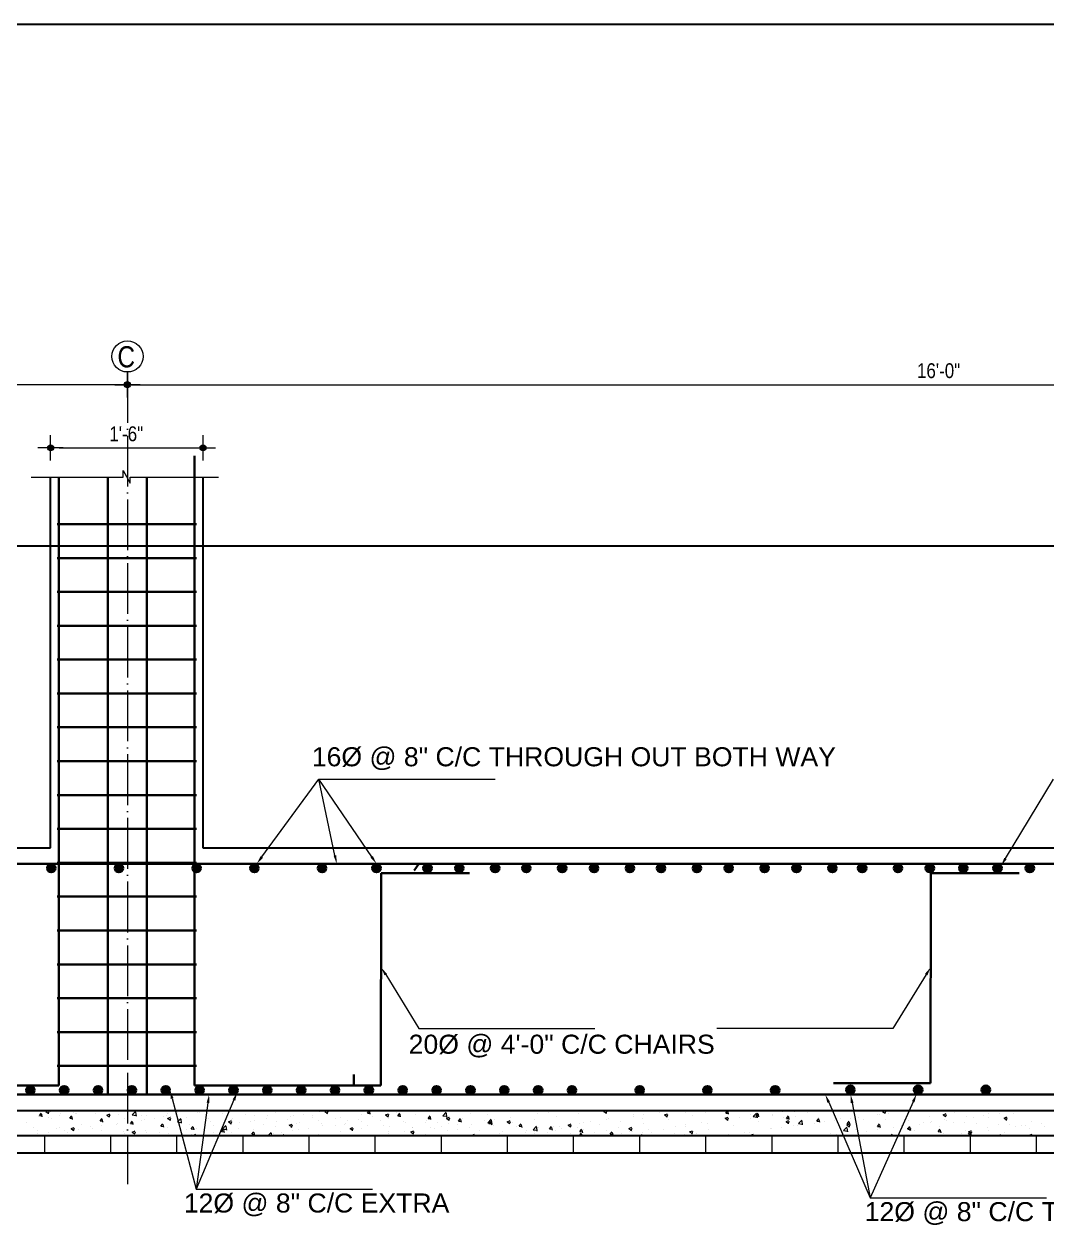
# Model space of a CAD drawing. Header units: inches. Extents: x 57837 to 133168, y 6972 to 27776.
# Drawn here: x 69526 to 70010, y 19469 to 20037 of the extents above; entities that cross this region are included whole.
import ezdxf

# ---------------------------------------------------------------- set-up
doc = ezdxf.new("R2010")
doc.units = ezdxf.units.IN
doc.header["$MEASUREMENT"] = 0
doc.linetypes.add('ACAD_ISO04W100', pattern=[30, 24, -3, 0, -3])
for name, color, linetype, lineweight in [('0.15L', 210, 'Continuous', 15), ('central line', 3, 'ACAD_ISO04W100', 5), ('DIM', 2, 'Continuous', 13), ('HACTH', 153, 'Continuous', 5), ('ROD', 1, 'Continuous', 40), ('rod position', 1, 'Continuous', 30), ('STIRRUPS', 4, 'Continuous', 30)]:
    doc.layers.add(name, color=color, linetype=linetype, lineweight=lineweight)
doc.layers.add('elevation', color=3, linetype='Continuous')
doc.layers.add('text', color=255, linetype='Continuous')
doc.styles.add('Arial', font='arial.ttf', dxfattribs={"height": 6.5})
doc.styles.get("Standard").update_dxf_attribs({"font": 'ARIALN.TTF', "height": 7})

msp = doc.modelspace()

# ---------------------------------------------------------------- hatches: boundary and pattern name
at = {"lineweight": 13}
h = msp.add_hatch(color=256, dxfattribs=at)
edge = h.paths.add_edge_path()
edge.add_arc((69575.13, 19866.35), 1.42, 0, 360)
h = msp.add_hatch(color=256, dxfattribs=at)
edge = h.paths.add_edge_path()
edge.add_arc((69575.13, 19866.35), 1.42, 0, 360)
h = msp.add_hatch(color=256, dxfattribs=at)
edge = h.paths.add_edge_path()
edge.add_arc((69538.82, 19836.54), 1.42, 0, 360)
h = msp.add_hatch(color=256, dxfattribs=at)
edge = h.paths.add_edge_path()
edge.add_arc((69610.82, 19836.54), 1.42, 0, 360)
at = {"layer": 'ROD'}
h = msp.add_hatch(color=5, dxfattribs=at)
h.set_gradient(color1=(0, 0, 255), one_color=1, tint=1, name='SPHERICAL')
h.paths.add_polyline_path([(69541.12, 19637.99, 1), (69537.12, 19637.99, 1)])
h = msp.add_hatch(color=5, dxfattribs=at)
h.set_gradient(color1=(0, 0, 255), one_color=1, tint=1, name='SPHERICAL')
h.paths.add_polyline_path([(69573.12, 19637.99, 1), (69569.12, 19637.99, 1)])
h = msp.add_hatch(color=5, dxfattribs=at)
h.set_gradient(color1=(0, 0, 255), one_color=1, tint=1, name='SPHERICAL')
h.paths.add_polyline_path([(69609.81, 19637.99, 1), (69605.81, 19637.99, 1)])
h = msp.add_hatch(color=5, dxfattribs=at)
h.set_gradient(color1=(0, 0, 255), one_color=1, tint=1, name='SPHERICAL')
h.paths.add_polyline_path([(69637.12, 19637.99, 1), (69633.12, 19637.99, 1)])
h = msp.add_hatch(color=5, dxfattribs=at)
h.set_gradient(color1=(0, 0, 255), one_color=1, tint=1, name='SPHERICAL')
h.paths.add_polyline_path([(69669.12, 19637.99, 1), (69665.12, 19637.99, 1)])
h = msp.add_hatch(color=5, dxfattribs=at)
h.set_gradient(color1=(0, 0, 255), one_color=1, tint=1, name='SPHERICAL')
h.paths.add_polyline_path([(69694.83, 19637.99, 1), (69690.83, 19637.99, 1)])
h = msp.add_hatch(color=5, dxfattribs=at)
h.set_gradient(color1=(0, 0, 255), one_color=1, tint=1, name='SPHERICAL')
h.paths.add_polyline_path([(69718.96, 19637.99, 1), (69714.96, 19637.99, 1)])
h = msp.add_hatch(color=5, dxfattribs=at)
h.set_gradient(color1=(0, 0, 255), one_color=1, tint=1, name='SPHERICAL')
h.paths.add_polyline_path([(69734, 19637.99, 1), (69730, 19637.99, 1)])
h = msp.add_hatch(color=5, dxfattribs=at)
h.set_gradient(color1=(0, 0, 255), one_color=1, tint=1, name='SPHERICAL')
h.paths.add_polyline_path([(69750.96, 19637.99, 1), (69746.96, 19637.99, 1)])
h = msp.add_hatch(color=5, dxfattribs=at)
h.set_gradient(color1=(0, 0, 255), one_color=1, tint=1, name='SPHERICAL')
h.paths.add_polyline_path([(69765.67, 19637.99, 1), (69761.67, 19637.99, 1)])
h = msp.add_hatch(color=5, dxfattribs=at)
h.set_gradient(color1=(0, 0, 255), one_color=1, tint=1, name='SPHERICAL')
h.paths.add_polyline_path([(69782.63, 19637.99, 1), (69778.63, 19637.99, 1)])
h = msp.add_hatch(color=5, dxfattribs=at)
h.set_gradient(color1=(0, 0, 255), one_color=1, tint=1, name='SPHERICAL')
h.paths.add_polyline_path([(69797.67, 19637.99, 1), (69793.67, 19637.99, 1)])
h = msp.add_hatch(color=5, dxfattribs=at)
h.set_gradient(color1=(0, 0, 255), one_color=1, tint=1, name='SPHERICAL')
h.paths.add_polyline_path([(69814.63, 19637.99, 1), (69810.63, 19637.99, 1)])
h = msp.add_hatch(color=5, dxfattribs=at)
h.set_gradient(color1=(0, 0, 255), one_color=1, tint=1, name='SPHERICAL')
h.paths.add_polyline_path([(69829.34, 19637.99, 1), (69825.34, 19637.99, 1)])
h = msp.add_hatch(color=5, dxfattribs=at)
h.set_gradient(color1=(0, 0, 255), one_color=1, tint=1, name='SPHERICAL')
h.paths.add_polyline_path([(69846.3, 19637.99, 1), (69842.3, 19637.99, 1)])
h = msp.add_hatch(color=5, dxfattribs=at)
h.set_gradient(color1=(0, 0, 255), one_color=1, tint=1, name='SPHERICAL')
h.paths.add_polyline_path([(69861.34, 19637.99, 1), (69857.34, 19637.99, 1)])
h = msp.add_hatch(color=5, dxfattribs=at)
h.set_gradient(color1=(0, 0, 255), one_color=1, tint=1, name='SPHERICAL')
h.paths.add_polyline_path([(69878.3, 19637.99, 1), (69874.3, 19637.99, 1)])
h = msp.add_hatch(color=5, dxfattribs=at)
h.set_gradient(color1=(0, 0, 255), one_color=1, tint=1, name='SPHERICAL')
h.paths.add_polyline_path([(69893.34, 19637.99, 1), (69889.34, 19637.99, 1)])
h = msp.add_hatch(color=5, dxfattribs=at)
h.set_gradient(color1=(0, 0, 255), one_color=1, tint=1, name='SPHERICAL')
h.paths.add_polyline_path([(69910.3, 19637.99, 1), (69906.3, 19637.99, 1)])
h = msp.add_hatch(color=5, dxfattribs=at)
h.set_gradient(color1=(0, 0, 255), one_color=1, tint=1, name='SPHERICAL')
h.paths.add_polyline_path([(69924.37, 19637.99, 1), (69920.37, 19637.99, 1)])
h = msp.add_hatch(color=5, dxfattribs=at)
h.set_gradient(color1=(0, 0, 255), one_color=1, tint=1, name='SPHERICAL')
h.paths.add_polyline_path([(69941.33, 19637.99, 1), (69937.33, 19637.99, 1)])
h = msp.add_hatch(color=5, dxfattribs=at)
h.set_gradient(color1=(0, 0, 255), one_color=1, tint=1, name='SPHERICAL')
h.paths.add_polyline_path([(69956.37, 19637.99, 1), (69952.37, 19637.99, 1)])
h = msp.add_hatch(color=5, dxfattribs=at)
h.set_gradient(color1=(0, 0, 255), one_color=1, tint=1, name='SPHERICAL')
h.paths.add_polyline_path([(69972.19, 19637.99, 1), (69968.19, 19637.99, 1)])
h = msp.add_hatch(color=5, dxfattribs=at)
h.set_gradient(color1=(0, 0, 255), one_color=1, tint=1, name='SPHERICAL')
h.paths.add_polyline_path([(69988.37, 19637.99, 1), (69984.37, 19637.99, 1)])
h = msp.add_hatch(color=5, dxfattribs=at)
h.set_gradient(color1=(0, 0, 255), one_color=1, tint=1, name='SPHERICAL')
h.paths.add_polyline_path([(70003.66, 19637.99, 1), (69999.66, 19637.99, 1)])
h = msp.add_hatch(color=5, dxfattribs=at)
h.set_gradient(color1=(0, 0, 255), one_color=1, tint=1, name='SPHERICAL')
h.paths.add_polyline_path([(69531.25, 19532.96, 1), (69527.25, 19532.96, 1)])
h = msp.add_hatch(color=5, dxfattribs=at)
h.set_gradient(color1=(0, 0, 255), one_color=1, tint=1, name='SPHERICAL')
h.paths.add_polyline_path([(69547.25, 19532.96, 1), (69543.25, 19532.96, 1)])
h = msp.add_hatch(color=5, dxfattribs=at)
h.set_gradient(color1=(0, 0, 255), one_color=1, tint=1, name='SPHERICAL')
h.paths.add_polyline_path([(69563.25, 19532.96, 1), (69559.25, 19532.96, 1)])
h = msp.add_hatch(color=5, dxfattribs=at)
h.set_gradient(color1=(0, 0, 255), one_color=1, tint=1, name='SPHERICAL')
h.paths.add_polyline_path([(69579.25, 19532.96, 1), (69575.25, 19532.96, 1)])
h = msp.add_hatch(color=5, dxfattribs=at)
h.set_gradient(color1=(0, 0, 255), one_color=1, tint=1, name='SPHERICAL')
h.paths.add_polyline_path([(69595.25, 19532.96, 1), (69591.25, 19532.96, 1)])
h = msp.add_hatch(color=5, dxfattribs=at)
h.set_gradient(color1=(0, 0, 255), one_color=1, tint=1, name='SPHERICAL')
h.paths.add_polyline_path([(69611.25, 19532.96, 1), (69607.25, 19532.96, 1)])
h = msp.add_hatch(color=5, dxfattribs=at)
h.set_gradient(color1=(0, 0, 255), one_color=1, tint=1, name='SPHERICAL')
h.paths.add_polyline_path([(69627.25, 19532.96, 1), (69623.25, 19532.96, 1)])
h = msp.add_hatch(color=5, dxfattribs=at)
h.set_gradient(color1=(0, 0, 255), one_color=1, tint=1, name='SPHERICAL')
h.paths.add_polyline_path([(69643.25, 19532.96, 1), (69639.25, 19532.96, 1)])
h = msp.add_hatch(color=5, dxfattribs=at)
h.set_gradient(color1=(0, 0, 255), one_color=1, tint=1, name='SPHERICAL')
h.paths.add_polyline_path([(69659.25, 19532.96, 1), (69655.25, 19532.96, 1)])
h = msp.add_hatch(color=5, dxfattribs=at)
h.set_gradient(color1=(0, 0, 255), one_color=1, tint=1, name='SPHERICAL')
h.paths.add_polyline_path([(69675.25, 19532.96, 1), (69671.25, 19532.96, 1)])
h = msp.add_hatch(color=5, dxfattribs=at)
h.set_gradient(color1=(0, 0, 255), one_color=1, tint=1, name='SPHERICAL')
h.paths.add_polyline_path([(69691.25, 19532.96, 1), (69687.25, 19532.96, 1)])
h = msp.add_hatch(color=5, dxfattribs=at)
h.set_gradient(color1=(0, 0, 255), one_color=1, tint=1, name='SPHERICAL')
h.paths.add_polyline_path([(69707.25, 19532.96, 1), (69703.25, 19532.96, 1)])
h = msp.add_hatch(color=5, dxfattribs=at)
h.set_gradient(color1=(0, 0, 255), one_color=1, tint=1, name='SPHERICAL')
h.paths.add_polyline_path([(69723.25, 19532.96, 1), (69719.25, 19532.96, 1)])
h = msp.add_hatch(color=5, dxfattribs=at)
h.set_gradient(color1=(0, 0, 255), one_color=1, tint=1, name='SPHERICAL')
h.paths.add_polyline_path([(69739.25, 19532.96, 1), (69735.25, 19532.96, 1)])
h = msp.add_hatch(color=5, dxfattribs=at)
h.set_gradient(color1=(0, 0, 255), one_color=1, tint=1, name='SPHERICAL')
h.paths.add_polyline_path([(69755.25, 19532.96, 1), (69751.25, 19532.96, 1)])
h = msp.add_hatch(color=5, dxfattribs=at)
h.set_gradient(color1=(0, 0, 255), one_color=1, tint=1, name='SPHERICAL')
h.paths.add_polyline_path([(69771.25, 19532.96, 1), (69767.25, 19532.96, 1)])
h = msp.add_hatch(color=5, dxfattribs=at)
h.set_gradient(color1=(0, 0, 255), one_color=1, tint=1, name='SPHERICAL')
h.paths.add_polyline_path([(69787.25, 19532.96, 1), (69783.25, 19532.96, 1)])
h = msp.add_hatch(color=5, dxfattribs=at)
h.set_gradient(color1=(0, 0, 255), one_color=1, tint=1, name='SPHERICAL')
h.paths.add_polyline_path([(69819.25, 19532.96, 1), (69815.25, 19532.96, 1)])
h = msp.add_hatch(color=5, dxfattribs=at)
h.set_gradient(color1=(0, 0, 255), one_color=1, tint=1, name='SPHERICAL')
h.paths.add_polyline_path([(69851.25, 19532.96, 1), (69847.25, 19532.96, 1)])
h = msp.add_hatch(color=5, dxfattribs=at)
h.set_gradient(color1=(0, 0, 255), one_color=1, tint=1, name='SPHERICAL')
h.paths.add_polyline_path([(69883.25, 19532.96, 1), (69879.25, 19532.96, 1)])
h = msp.add_hatch(color=5, dxfattribs=at)
h.set_gradient(color1=(0, 0, 255), one_color=1, tint=1, name='SPHERICAL')
h.paths.add_polyline_path([(69918.84, 19533.22, 1), (69914.84, 19533.22, 1)])
h = msp.add_hatch(color=5, dxfattribs=at)
h.set_gradient(color1=(0, 0, 255), one_color=1, tint=1, name='SPHERICAL')
h.paths.add_polyline_path([(69950.84, 19533.22, 1), (69946.84, 19533.22, 1)])
h = msp.add_hatch(color=5, dxfattribs=at)
h.set_gradient(color1=(0, 0, 255), one_color=1, tint=1, name='SPHERICAL')
h.paths.add_polyline_path([(69982.84, 19533.22, 1), (69978.84, 19533.22, 1)])

# ---------------------------------------------------------------- linework, layer by layer
at = {"color": 1}
msp.add_line((67637.87, 20036.78), (70517.87, 20036.78), dxfattribs=at)
at = {"lineweight": 13}
for p, q in [((69575.13, 19872.35), (69575.13, 19860.35)), ((69575.13, 19860.35), (69575.13, 19872.35)), ((69569.13, 19866.35), (69581.13, 19866.35)), ((69581.13, 19866.35), (69569.13, 19866.35)), ((69538.82, 19830.54), (69538.82, 19842.54)), ((69610.82, 19842.54), (69610.82, 19830.54)), ((69544.82, 19836.54), (69532.82, 19836.54)), ((69604.82, 19836.54), (69616.82, 19836.54))]:
    msp.add_line(p, q, dxfattribs=at)
for centre in [(69575.13, 19866.35), (69575.13, 19866.35), (69538.82, 19836.54), (69610.82, 19836.54)]:
    msp.add_circle(centre, 1.42, dxfattribs=at)
at = {"layer": '0.15L', "lineweight": 18}
msp.add_circle((69575.13, 19879.73), 7.37, dxfattribs=at)
at = {"layer": 'central line'}
msp.add_line((69575.13, 19872.35), (69575.13, 19488.57), dxfattribs=at)
at = {"layer": 'DIM'}
for p, q in [((69571.13, 19866.35), (68786.35, 19866.35)), ((69579.13, 19866.35), (70338.39, 19866.35)), ((69542.82, 19836.54), (69606.82, 19836.54)), ((69529.67, 19822.63), (69573.08, 19822.63)), ((69573.08, 19822.63), (69573.08, 19825.79)), ((69573.08, 19825.79), (69576.49, 19819.76)), ((69576.49, 19819.76), (69576.49, 19822.63)), ((69576.49, 19822.63), (69618.11, 19822.63))]:
    msp.add_line(p, q, dxfattribs=at)
at = {"layer": 'DIM', "lineweight": 13}
for p, q in [((69638.65, 19643.22), (69665.65, 19679.97)), ((69690.58, 19643.3), (69665.65, 19679.97)), ((69665.65, 19679.97), (69748.89, 19679.97)), ((69673.23, 19643.91), (69665.65, 19679.97)), ((69665.65, 19679.97), (69748.89, 19679.97)), ((69665.65, 19679.97), (69748.89, 19679.97)), ((69990.13, 19642.49), (70012.88, 19679.97)), ((69697.19, 19587.63), (69712.88, 19562.16)), ((69952.65, 19587.63), (69936.96, 19562.16)), ((69712.88, 19562.16), (69796.12, 19562.16)), ((69936.96, 19562.16), (69853.72, 19562.16)), ((69596.28, 19529.09), (69607.67, 19486.26)), ((69625.48, 19528.38), (69607.67, 19486.26)), ((69613.19, 19526.99), (69607.67, 19486.26)), ((69906.57, 19527.29), (69926.22, 19482.18)), ((69917.67, 19527.03), (69926.22, 19482.18)), ((69946.51, 19527.57), (69926.22, 19482.18)), ((69607.67, 19486.26), (69690.91, 19486.26)), ((69607.67, 19486.26), (69690.91, 19486.26)), ((69607.67, 19486.26), (69690.91, 19486.26)), ((69926.22, 19482.18), (70009.46, 19482.18)), ((69926.22, 19482.18), (70009.46, 19482.18)), ((69926.22, 19482.18), (70009.46, 19482.18))]:
    msp.add_line(p, q, dxfattribs=at)
for points in [[(69639.19, 19642.82), (69636.28, 19639.99), (69638.11, 19643.61)], [(69673.88, 19644.05), (69674.05, 19639.99), (69672.57, 19643.77)], [(69691.13, 19643.68), (69692.83, 19639.99), (69690.03, 19642.93)], [(69990.7, 19642.15), (69988.06, 19639.07), (69989.56, 19642.84)], [(69696.62, 19587.28), (69695.09, 19591.03), (69697.75, 19587.98)], [(69952.08, 19587.98), (69954.75, 19591.03), (69953.22, 19587.28)], [(69595.63, 19528.92), (69595.25, 19532.96), (69596.92, 19529.26)], [(69624.86, 19528.63), (69627.04, 19532.06), (69626.09, 19528.12)], [(69612.53, 19527.08), (69613.73, 19530.96), (69613.85, 19526.9)], [(69905.96, 19527.02), (69904.97, 19530.96), (69907.18, 19527.56)], [(69917.01, 19526.9), (69916.92, 19530.96), (69918.32, 19527.15)], [(69945.9, 19527.84), (69948.15, 19531.22), (69947.12, 19527.3)]]:
    msp.add_solid(points, dxfattribs=at)
at = {"layer": 'elevation'}
for p, q in [((69538.82, 19647.47), (69538.82, 19822.63)), ((69610.82, 19822.63), (69610.82, 19647.48)), ((70378.08, 19790.03), (68818.04, 19790.03)), ((68818.04, 19647.48), (69538.82, 19647.47)), ((69610.82, 19647.48), (70306.08, 19647.48)), ((67748.73, 19523.48), (70378.08, 19523.48)), ((67748.73, 19523.48), (70378.08, 19523.48)), ((70378.08, 19511.48), (67748.73, 19511.48)), ((70378.08, 19511.48), (67748.73, 19511.48)), ((67748.73, 19503.48), (70378.08, 19503.48))]:
    msp.add_line(p, q, dxfattribs=at)
at = {"layer": 'HACTH', "lineweight": 0}
for p, q in [((69528.23, 19523.16), (69528.23, 19523.16)), ((69533.54, 19520.98), (69534.5, 19522.13)), ((69533.54, 19520.98), (69534.74, 19520.88)), ((69534.89, 19520.49), (69534.66, 19521.75)), ((69536.63, 19522.89), (69538.03, 19523.43)), ((69536.63, 19522.89), (69537.63, 19522.22)), ((69537.78, 19521.84), (69538.18, 19523.05)), ((69538.9, 19522.71), (69538.9, 19522.71)), ((69542.89, 19520.93), (69542.89, 19520.93)), ((69543.27, 19521.9), (69543.27, 19521.9)), ((69547.89, 19519.73), (69548.85, 19520.88)), ((69549.23, 19519.24), (69549, 19520.49)), ((69549.58, 19522.26), (69549.58, 19522.26)), ((69550.47, 19521.92), (69550.47, 19521.92)), ((69550.88, 19521.86), (69550.88, 19521.86)), ((69553.54, 19523.31), (69553.54, 19523.31)), ((69560.26, 19521.81), (69560.26, 19521.81)), ((69565.37, 19521.29), (69566.77, 19521.83)), ((69565.37, 19521.29), (69566.37, 19520.62)), ((69566.52, 19520.24), (69566.93, 19521.45)), ((69570.93, 19521.36), (69570.93, 19521.36)), ((69577.43, 19521.32), (69578.99, 19522.95)), ((69577.43, 19521.32), (69579.21, 19521.05)), ((69579.36, 19520.71), (69579.14, 19522.61)), ((69581.61, 19520.91), (69581.61, 19520.91)), ((69584.05, 19520.84), (69584.05, 19520.84)), ((69588.07, 19523.14), (69588.07, 19523.14)), ((69593.51, 19520.87), (69593.51, 19520.87)), ((69594.16, 19522.12), (69594.16, 19522.12)), ((69595.63, 19520.67), (69595.63, 19520.67)), ((69598.74, 19522.69), (69598.74, 19522.69)), ((69605.17, 19522.87), (69605.17, 19522.87)), ((69608.26, 19522.34), (69608.26, 19522.34)), ((69609.42, 19522.24), (69609.42, 19522.24)), ((69613.27, 19523), (69613.27, 19523)), ((69620.1, 19521.79), (69620.1, 19521.79)), ((69630.77, 19521.34), (69630.77, 19521.34)), ((69635.06, 19521.15), (69635.06, 19521.15)), ((69641.45, 19520.89), (69641.45, 19520.89)), ((69645.33, 19522.56), (69645.33, 19522.56)), ((69653.43, 19521.09), (69653.43, 19521.09)), ((69658.43, 19521.75), (69658.43, 19521.75)), ((69662.66, 19520.95), (69662.66, 19520.95)), ((69666.01, 19522.74), (69666.01, 19522.74)), ((69668.41, 19522.94), (69669.81, 19523.47)), ((69668.41, 19522.94), (69669.4, 19522.27)), ((69669.55, 19521.88), (69669.96, 19523.09)), ((69674.22, 19523.47), (69674.22, 19523.48)), ((69674.22, 19523.47), (69675.41, 19523.37)), ((69674.33, 19522.95), (69674.33, 19522.95)), ((69675.57, 19522.99), (69675.48, 19523.48)), ((69685.95, 19521.37), (69685.95, 19521.37)), ((69688.56, 19522.22), (69689.53, 19523.37)), ((69688.56, 19522.22), (69689.76, 19522.12)), ((69689.91, 19521.73), (69689.68, 19522.98)), ((69690.78, 19520.56), (69690.78, 19520.56)), ((69696.33, 19522.87), (69696.33, 19522.87)), ((69697.15, 19521.33), (69698.55, 19521.87)), ((69697.15, 19521.33), (69698.14, 19520.66)), ((69698.3, 19520.28), (69698.7, 19521.49)), ((69702.45, 19522.56), (69702.45, 19522.56)), ((69702.91, 19520.96), (69703.87, 19522.11)), ((69702.91, 19520.96), (69704.1, 19520.86)), ((69703.6, 19520.5), (69703.6, 19520.5)), ((69704.26, 19520.48), (69704.03, 19521.73)), ((69711.17, 19521.49), (69711.17, 19521.49)), ((69717.25, 19519.71), (69718.22, 19520.86)), ((69718.6, 19519.22), (69718.37, 19520.47)), ((69723.8, 19523.16), (69723.8, 19523.16)), ((69724.19, 19520.94), (69725.75, 19522.57)), ((69724.19, 19520.94), (69725.97, 19520.67)), ((69726.12, 19520.33), (69725.9, 19522.23)), ((69737.12, 19521.81), (69737.12, 19521.81)), ((69745.08, 19521.57), (69745.08, 19521.57)), ((69747.22, 19523.09), (69747.22, 19523.09)), ((69768.97, 19521.91), (69768.97, 19521.91)), ((69773.97, 19522.57), (69773.97, 19522.57)), ((69777.73, 19520.62), (69777.73, 19520.62)), ((69788.12, 19522.12), (69788.12, 19522.12)), ((69800.18, 19522.98), (69801.47, 19523.48)), ((69800.18, 19522.98), (69801.18, 19522.31)), ((69801.33, 19521.93), (69801.73, 19523.13)), ((69814.13, 19520.66), (69814.13, 19520.66)), ((69814.23, 19521.65), (69814.23, 19521.65)), ((69819.14, 19521.32), (69819.14, 19521.32)), ((69826.71, 19522.31), (69826.71, 19522.31)), ((69826.84, 19523.44), (69826.84, 19523.44)), ((69828.91, 19521.06), (69828.91, 19521.06)), ((69828.92, 19521.38), (69830.32, 19521.92)), ((69828.92, 19521.38), (69829.92, 19520.71)), ((69830.07, 19520.32), (69830.48, 19521.53)), ((69837.52, 19522.99), (69837.52, 19522.99)), ((69839.01, 19522.34), (69839.01, 19522.34)), ((69842.35, 19521.26), (69842.35, 19521.26)), ((69843.59, 19523.46), (69843.6, 19523.48)), ((69843.59, 19523.46), (69844.78, 19523.35)), ((69844.93, 19522.97), (69844.84, 19523.48)), ((69848.2, 19522.54), (69848.2, 19522.54)), ((69851.54, 19523.26), (69851.51, 19523.48)), ((69854.02, 19523.26), (69854.02, 19523.26)), ((69857.93, 19522.2), (69858.89, 19523.35)), ((69857.93, 19522.2), (69859.13, 19522.1)), ((69858.87, 19522.09), (69858.87, 19522.09)), ((69859.28, 19521.71), (69859.05, 19522.97)), ((69869.55, 19521.63), (69869.55, 19521.63)), ((69870.95, 19520.56), (69872.51, 19522.19)), ((69870.95, 19520.56), (69872.73, 19520.29)), ((69871.88, 19521.07), (69871.88, 19521.07)), ((69872.28, 19520.95), (69873.24, 19522.1)), ((69872.28, 19520.95), (69873.47, 19520.84)), ((69872.88, 19519.95), (69872.66, 19521.85)), ((69873.62, 19520.46), (69873.39, 19521.71)), ((69879.91, 19521.37), (69879.91, 19521.37)), ((69880.23, 19521.18), (69880.23, 19521.18)), ((69884.51, 19522.73), (69884.51, 19522.73)), ((69886.62, 19519.69), (69887.58, 19520.84)), ((69889.51, 19523.39), (69889.51, 19523.39)), ((69890.18, 19522.78), (69890.18, 19522.78)), ((69890.9, 19520.73), (69890.9, 19520.73)), ((69896.65, 19522.27), (69896.65, 19522.27)), ((69929.67, 19521.48), (69929.67, 19521.48)), ((69930.8, 19521.59), (69930.8, 19521.59)), ((69931.96, 19523.02), (69933.13, 19523.48)), ((69931.96, 19523.02), (69932.95, 19522.35)), ((69933.1, 19521.97), (69933.51, 19523.18)), ((69934.68, 19522.14), (69934.68, 19522.14)), ((69941.19, 19523.09), (69941.19, 19523.09)), ((69942.25, 19523.13), (69942.25, 19523.13)), ((69960.7, 19521.42), (69962.1, 19521.96)), ((69960.7, 19521.42), (69961.69, 19520.75)), ((69961.85, 19520.37), (69962.25, 19521.58)), ((69965.8, 19522.35), (69965.8, 19522.35)), ((69971.7, 19520.62), (69971.7, 19520.62)), ((69979.84, 19520.89), (69979.84, 19520.89)), ((69981.97, 19522.02), (69981.97, 19522.02)), ((69987.41, 19521.89), (69987.41, 19521.89)), ((69992.07, 19523.31), (69992.07, 19523.31)), ((69993.92, 19521.96), (69993.92, 19521.96)), ((69996.5, 19523.48), (69998.15, 19523.22)), ((69998.3, 19522.88), (69998.23, 19523.48)), ((69527.55, 19517.86), (69527.55, 19517.86)), ((69530.71, 19515.23), (69530.71, 19515.23)), ((69532.88, 19520.4), (69532.88, 19520.4)), ((69537.89, 19520.27), (69537.89, 19520.27)), ((69539.21, 19519.86), (69539.21, 19519.86)), ((69543.03, 19515.25), (69543.03, 19515.25)), ((69547.89, 19519.73), (69549.08, 19519.62)), ((69548.57, 19514.84), (69549.97, 19515.38)), ((69548.57, 19514.84), (69549.56, 19514.17)), ((69549.72, 19513.79), (69550.12, 19515)), ((69553.29, 19516.65), (69553.29, 19516.65)), ((69557.84, 19515.7), (69557.84, 19515.7)), ((69558.52, 19514.86), (69558.52, 19514.86)), ((69562.23, 19518.47), (69563.2, 19519.62)), ((69562.23, 19518.47), (69563.43, 19518.37)), ((69562.85, 19516.36), (69562.85, 19516.36)), ((69563.58, 19517.98), (69563.35, 19519.24)), ((69563.4, 19517.93), (69563.4, 19517.93)), ((69570.18, 19516.86), (69570.18, 19516.86)), ((69570.42, 19517.36), (69570.42, 19517.36)), ((69573.78, 19519.43), (69573.78, 19519.43)), ((69576.58, 19517.22), (69577.54, 19518.37)), ((69576.58, 19517.22), (69577.77, 19517.11)), ((69577.92, 19516.73), (69577.69, 19517.98)), ((69581.84, 19518.86), (69581.84, 19518.86)), ((69583.05, 19519.02), (69583.05, 19519.02)), ((69588.06, 19519.68), (69588.06, 19519.68)), ((69590.92, 19515.96), (69591.89, 19517.11)), ((69590.92, 19515.96), (69592.12, 19515.86)), ((69592.27, 19515.47), (69592.04, 19516.73)), ((69592.29, 19520.46), (69592.29, 19520.46)), ((69593.91, 19515.46), (69593.91, 19515.46)), ((69594.12, 19519.69), (69595.52, 19520.23)), ((69594.12, 19519.69), (69595.11, 19519.02)), ((69595.26, 19518.64), (69595.67, 19519.84)), ((69598.77, 19518.01), (69600.33, 19519.64)), ((69598.77, 19518.01), (69600.55, 19517.74)), ((69600.7, 19517.4), (69600.48, 19519.3)), ((69602.96, 19520.01), (69602.96, 19520.01)), ((69604.3, 19516.96), (69604.3, 19516.96)), ((69605.27, 19514.71), (69606.23, 19515.85)), ((69606.62, 19514.22), (69606.38, 19515.47)), ((69608.01, 19515.11), (69608.01, 19515.11)), ((69613.64, 19519.55), (69613.64, 19519.55)), ((69614.57, 19518.37), (69614.57, 19518.37)), ((69615.58, 19516.11), (69615.58, 19516.11)), ((69620.12, 19514.7), (69621.68, 19516.33)), ((69622.05, 19514.09), (69621.83, 19515.99)), ((69622.86, 19518.09), (69624.26, 19518.63)), ((69622.86, 19518.09), (69623.85, 19517.42)), ((69624.01, 19517.03), (69624.41, 19518.24)), ((69624.31, 19519.1), (69624.31, 19519.1)), ((69624.67, 19519.65), (69624.67, 19519.65)), ((69627.67, 19514.94), (69627.67, 19514.94)), ((69628.21, 19517.77), (69628.21, 19517.77)), ((69633.22, 19518.43), (69633.22, 19518.43)), ((69634.99, 19518.65), (69634.99, 19518.65)), ((69639.34, 19516.94), (69639.34, 19516.94)), ((69640.8, 19519.43), (69640.8, 19519.43)), ((69645.08, 19515.9), (69645.08, 19515.9)), ((69645.67, 19518.2), (69645.67, 19518.2)), ((69651, 19518.94), (69651, 19518.94)), ((69651.6, 19516.49), (69653, 19517.02)), ((69651.6, 19516.49), (69652.6, 19515.81)), ((69652.13, 19520.44), (69652.13, 19520.44)), ((69652.75, 19515.43), (69653.15, 19516.64)), ((69655.19, 19517.18), (69655.19, 19517.18)), ((69656.34, 19517.75), (69656.34, 19517.75)), ((69660.75, 19514.86), (69660.75, 19514.86)), ((69662.8, 19519.99), (69662.8, 19519.99)), ((69665.57, 19518.68), (69665.57, 19518.68)), ((69667.02, 19517.3), (69667.02, 19517.3)), ((69667.46, 19516.55), (69667.46, 19516.55)), ((69673.38, 19516.52), (69673.38, 19516.52)), ((69673.48, 19519.53), (69673.48, 19519.53)), ((69675.84, 19520.09), (69675.84, 19520.09)), ((69677.7, 19516.85), (69677.7, 19516.85)), ((69678.39, 19517.18), (69678.39, 19517.18)), ((69679.12, 19518.56), (69679.12, 19518.56)), ((69680.34, 19514.88), (69681.74, 19515.42)), ((69680.34, 19514.88), (69681.34, 19514.21)), ((69681.49, 19513.83), (69681.9, 19515.04)), ((69684.16, 19519.08), (69684.16, 19519.08)), ((69685.96, 19518.18), (69685.96, 19518.18)), ((69688.37, 19516.4), (69688.37, 19516.4)), ((69694.83, 19518.63), (69694.83, 19518.63)), ((69696.09, 19516.21), (69696.09, 19516.21)), ((69698.59, 19519.84), (69698.59, 19519.84)), ((69699.05, 19515.95), (69699.05, 19515.95)), ((69705.51, 19518.18), (69705.51, 19518.18)), ((69706.36, 19517.62), (69706.36, 19517.62)), ((69709.73, 19515.49), (69709.73, 19515.49)), ((69710.09, 19515.56), (69710.09, 19515.56)), ((69716.19, 19517.73), (69716.19, 19517.73)), ((69716.46, 19518.9), (69716.46, 19518.9)), ((69717.25, 19519.71), (69718.45, 19519.6)), ((69718.54, 19515.27), (69718.54, 19515.27)), ((69720.4, 19515.04), (69720.4, 19515.04)), ((69721.75, 19517.56), (69721.75, 19517.56)), ((69723.55, 19515.93), (69723.55, 19515.93)), ((69725.89, 19519.73), (69727.29, 19520.27)), ((69725.89, 19519.73), (69726.89, 19519.06)), ((69726.85, 19520.4), (69726.85, 19520.4)), ((69726.86, 19517.28), (69726.86, 19517.28)), ((69727.04, 19518.68), (69727.44, 19519.89)), ((69731.12, 19516.93), (69731.12, 19516.93)), ((69731.6, 19518.45), (69732.56, 19519.6)), ((69731.6, 19518.45), (69732.79, 19518.35)), ((69732.95, 19517.96), (69732.72, 19519.22)), ((69733.41, 19519.57), (69733.41, 19519.57)), ((69736.87, 19515.15), (69736.87, 19515.15)), ((69737.54, 19516.83), (69737.54, 19516.83)), ((69743.75, 19518.59), (69743.75, 19518.59)), ((69745.54, 19517.63), (69747.09, 19519.26)), ((69745.54, 19517.63), (69747.31, 19517.36)), ((69745.94, 19517.2), (69746.91, 19518.35)), ((69745.94, 19517.2), (69747.14, 19517.09)), ((69746.98, 19516.43), (69746.98, 19516.43)), ((69747.29, 19516.71), (69747.06, 19517.96)), ((69747.47, 19517.02), (69747.25, 19518.92)), ((69748.22, 19516.38), (69748.22, 19516.38)), ((69748.76, 19519.25), (69748.76, 19519.25)), ((69754.63, 19518.13), (69756.03, 19518.67)), ((69754.63, 19518.13), (69755.63, 19517.46)), ((69755.78, 19517.08), (69756.19, 19518.29)), ((69756.34, 19520.25), (69756.34, 19520.25)), ((69757.36, 19517.93), (69757.36, 19517.93)), ((69758.89, 19515.93), (69758.89, 19515.93)), ((69760.29, 19515.94), (69761.25, 19517.09)), ((69760.29, 19515.94), (69761.48, 19515.84)), ((69761.64, 19515.45), (69761.41, 19516.71)), ((69766.88, 19514.32), (69768.44, 19515.95)), ((69767.63, 19519.34), (69767.63, 19519.34)), ((69768.81, 19513.71), (69768.59, 19515.6)), ((69769.57, 19515.47), (69769.57, 19515.47)), ((69774.63, 19514.69), (69775.6, 19515.84)), ((69775.98, 19514.2), (69775.75, 19515.45)), ((69776.29, 19515.68), (69776.29, 19515.68)), ((69779.24, 19515.64), (69779.24, 19515.64)), ((69780.24, 19515.02), (69780.24, 19515.02)), ((69783.38, 19516.53), (69784.78, 19517.07)), ((69783.38, 19516.53), (69784.37, 19515.86)), ((69784.52, 19515.48), (69784.93, 19516.68)), ((69787.88, 19515.46), (69787.88, 19515.46)), ((69788.92, 19517.34), (69788.92, 19517.34)), ((69790.91, 19517.64), (69790.91, 19517.64)), ((69793.92, 19518), (69793.92, 19518)), ((69798.15, 19516.87), (69798.15, 19516.87)), ((69801.5, 19519), (69801.5, 19519)), ((69802.57, 19519.65), (69802.57, 19519.65)), ((69807.36, 19515.25), (69807.36, 19515.25)), ((69808.25, 19518.15), (69808.25, 19518.15)), ((69812.12, 19514.93), (69813.52, 19515.47)), ((69812.12, 19514.93), (69813.11, 19514.26)), ((69813.27, 19513.87), (69813.67, 19515.08)), ((69818.64, 19519.65), (69818.64, 19519.65)), ((69819.03, 19517.26), (69819.03, 19517.26)), ((69830.69, 19519.26), (69830.69, 19519.26)), ((69834.08, 19516.09), (69834.08, 19516.09)), ((69838.77, 19515.68), (69838.77, 19515.68)), ((69839.09, 19516.75), (69839.09, 19516.75)), ((69846.66, 19517.75), (69846.66, 19517.75)), ((69849.15, 19517.18), (69849.15, 19517.18)), ((69857.67, 19519.78), (69859.07, 19520.31)), ((69857.67, 19519.78), (69858.66, 19519.11)), ((69858.81, 19518.72), (69859.22, 19519.93)), ((69859.29, 19519.41), (69859.29, 19519.41)), ((69859.42, 19518.59), (69859.42, 19518.59)), ((69861.65, 19516.26), (69861.65, 19516.26)), ((69864.3, 19520.07), (69864.3, 19520.07)), ((69869.52, 19519.87), (69869.52, 19519.87)), ((69873.32, 19518.27), (69873.32, 19518.27)), ((69879.24, 19514.84), (69879.24, 19514.84)), ((69884.25, 19515.5), (69884.25, 19515.5)), ((69884.98, 19520.27), (69884.98, 19520.27)), ((69886.41, 19518.17), (69887.81, 19518.71)), ((69886.41, 19518.17), (69887.4, 19517.5)), ((69886.62, 19519.69), (69887.82, 19519.59)), ((69887.56, 19517.12), (69887.96, 19518.33)), ((69887.97, 19519.2), (69887.74, 19520.46)), ((69889.94, 19516.12), (69889.94, 19516.12)), ((69891.83, 19516.5), (69891.83, 19516.5)), ((69892.3, 19517.25), (69893.86, 19518.88)), ((69892.3, 19517.25), (69894.08, 19516.98)), ((69894.23, 19516.64), (69894.01, 19518.54)), ((69900.04, 19517.4), (69900.04, 19517.4)), ((69900.97, 19518.44), (69901.93, 19519.59)), ((69900.97, 19518.44), (69902.16, 19518.33)), ((69901.58, 19520.28), (69901.58, 19520.28)), ((69902.31, 19517.95), (69902.08, 19519.2)), ((69904.46, 19518.16), (69904.46, 19518.16)), ((69909.46, 19518.82), (69909.46, 19518.82)), ((69910.43, 19518.9), (69910.43, 19518.9)), ((69912.26, 19519.83), (69912.26, 19519.83)), ((69913.64, 19513.94), (69915.2, 19515.57)), ((69915.15, 19516.57), (69916.55, 19517.11)), ((69915.15, 19516.57), (69916.15, 19515.9)), ((69915.31, 19517.18), (69916.28, 19518.33)), ((69915.31, 19517.18), (69916.51, 19517.08)), ((69915.57, 19513.33), (69915.35, 19515.22)), ((69916.3, 19515.52), (69916.7, 19516.73)), ((69916.66, 19516.69), (69916.43, 19517.95)), ((69917.04, 19519.82), (69917.04, 19519.82)), ((69920.7, 19520.31), (69920.7, 19520.31)), ((69922.93, 19519.38), (69922.93, 19519.38)), ((69929.66, 19515.93), (69930.62, 19517.08)), ((69929.66, 19515.93), (69930.85, 19515.82)), ((69930.55, 19514.93), (69930.55, 19514.93)), ((69931, 19515.44), (69930.77, 19516.69)), ((69930.81, 19516.34), (69930.81, 19516.34)), ((69933.61, 19518.93), (69933.61, 19518.93)), ((69936.99, 19515.25), (69936.99, 19515.25)), ((69940.94, 19516.43), (69940.94, 19516.43)), ((69942.48, 19518.34), (69942.48, 19518.34)), ((69943.89, 19514.97), (69945.29, 19515.51)), ((69943.89, 19514.97), (69944.89, 19514.3)), ((69944, 19514.67), (69944.97, 19515.82)), ((69944.29, 19518.48), (69944.29, 19518.48)), ((69945.04, 19513.92), (69945.45, 19515.13)), ((69945.35, 19514.18), (69945.12, 19515.44)), ((69949.62, 19516.91), (69949.62, 19516.91)), ((69951.21, 19517.84), (69951.21, 19517.84)), ((69954.14, 19520.35), (69954.14, 19520.35)), ((69954.63, 19517.57), (69954.63, 19517.57)), ((69954.96, 19518.03), (69954.96, 19518.03)), ((69958.93, 19515.96), (69958.93, 19515.96)), ((69961.31, 19519.12), (69961.31, 19519.12)), ((69962.2, 19518.57), (69962.2, 19518.57)), ((69965.64, 19517.58), (69965.64, 19517.58)), ((69970.59, 19517.96), (69970.59, 19517.96)), ((69974.83, 19520.23), (69974.83, 19520.23)), ((69976.32, 19517.12), (69976.32, 19517.12)), ((69981.73, 19515.37), (69981.73, 19515.37)), ((69982.26, 19519.96), (69982.26, 19519.96)), ((69986.99, 19516.67), (69986.99, 19516.67)), ((69989.44, 19519.82), (69990.84, 19520.36)), ((69989.44, 19519.82), (69990.44, 19519.15)), ((69990.59, 19518.77), (69990.99, 19519.97)), ((69991.83, 19516.65), (69991.83, 19516.65)), ((69994.78, 19515.66), (69994.78, 19515.66)), ((69997.67, 19516.22), (69997.67, 19516.22)), ((69999.79, 19516.32), (69999.79, 19516.32)), ((70001.56, 19514.96), (70001.56, 19514.96)), ((70002.22, 19518.15), (70002.22, 19518.15)), ((70007.37, 19517.32), (70007.37, 19517.32)), ((70008.34, 19515.77), (70008.34, 19515.77)), ((69532.63, 19512.38), (69532.63, 19512.38)), ((69532.64, 19513.75), (69532.64, 19513.75)), ((69537.63, 19513.04), (69537.63, 19513.04)), ((69541.38, 19514.78), (69541.38, 19514.78)), ((69545.21, 19514.04), (69545.21, 19514.04)), ((69546.85, 19512.86), (69546.85, 19512.86)), ((69552.06, 19514.33), (69552.06, 19514.33)), ((69562.74, 19513.88), (69562.74, 19513.88)), ((69573.41, 19513.43), (69573.41, 19513.43)), ((69573.54, 19512.78), (69573.54, 19512.78)), ((69577.31, 19513.24), (69578.71, 19513.78)), ((69577.31, 19513.24), (69578.31, 19512.57)), ((69578.46, 19512.19), (69578.87, 19513.39)), ((69582.8, 19511.79), (69582.8, 19511.79)), ((69583.81, 19514.18), (69583.81, 19514.18)), ((69584.09, 19512.98), (69584.09, 19512.98)), ((69590.37, 19512.79), (69590.37, 19512.79)), ((69594.77, 19512.53), (69594.77, 19512.53)), ((69603, 19514.45), (69603, 19514.45)), ((69605.27, 19514.71), (69606.46, 19514.6)), ((69605.44, 19512.08), (69605.44, 19512.08)), ((69606.05, 19511.64), (69607.45, 19512.17)), ((69606.05, 19511.64), (69606.29, 19511.48)), ((69607.5, 19511.48), (69607.61, 19511.79)), ((69614.33, 19511.71), (69614.33, 19511.71)), ((69616.01, 19512.94), (69616.01, 19512.94)), ((69616.12, 19511.62), (69616.12, 19511.62)), ((69619.61, 19513.45), (69620.58, 19514.6)), ((69619.61, 19513.45), (69620.81, 19513.35)), ((69620.12, 19514.7), (69621.9, 19514.43)), ((69620.96, 19512.96), (69620.73, 19514.22)), ((69624.43, 19513), (69624.43, 19513)), ((69633.96, 19512.2), (69634.92, 19513.34)), ((69633.96, 19512.2), (69635.15, 19512.09)), ((69634.82, 19514.49), (69634.82, 19514.49)), ((69635.31, 19511.71), (69635.07, 19512.96)), ((69635.53, 19511.54), (69635.53, 19511.54)), ((69641.54, 19511.48), (69643.02, 19513.02)), ((69643.31, 19511.48), (69643.17, 19512.67)), ((69644.13, 19512.55), (69644.13, 19512.55)), ((69648.17, 19513.2), (69648.17, 19513.2)), ((69648.75, 19511.48), (69649.27, 19512.09)), ((69649.46, 19511.48), (69649.42, 19511.71)), ((69653.17, 19513.86), (69653.17, 19513.86)), ((69655.79, 19514.55), (69655.79, 19514.55)), ((69665.33, 19512.02), (69665.33, 19512.02)), ((69675.6, 19513.43), (69675.6, 19513.43)), ((69685.7, 19514.71), (69685.7, 19514.71)), ((69686.76, 19511.56), (69686.76, 19511.56)), ((69693.33, 19511.95), (69693.33, 19511.95)), ((69698.34, 19512.61), (69698.34, 19512.61)), ((69698.42, 19513.56), (69698.42, 19513.56)), ((69705.91, 19513.61), (69705.91, 19513.61)), ((69709.09, 19513.28), (69710.49, 19513.82)), ((69709.09, 19513.28), (69710.08, 19512.61)), ((69710.23, 19512.23), (69710.64, 19513.44)), ((69716.22, 19512.24), (69716.22, 19512.24)), ((69726.6, 19513.74), (69726.6, 19513.74)), ((69731.08, 19514.59), (69731.08, 19514.59)), ((69737.83, 19511.68), (69739.23, 19512.22)), ((69737.83, 19511.68), (69738.13, 19511.48)), ((69739.26, 19511.48), (69739.38, 19511.84)), ((69741.76, 19514.14), (69741.76, 19514.14)), ((69751.07, 19512.36), (69751.07, 19512.36)), ((69752.43, 19513.69), (69752.43, 19513.69)), ((69755.91, 19511.64), (69755.91, 19511.64)), ((69763.11, 19513.24), (69763.11, 19513.24)), ((69763.71, 19514.02), (69763.71, 19514.02)), ((69766.88, 19514.32), (69768.66, 19514.05)), ((69767.39, 19512.68), (69767.39, 19512.68)), ((69767.58, 19513.64), (69767.58, 19513.64)), ((69768.71, 19514.68), (69768.71, 19514.68)), ((69773.78, 19512.79), (69773.78, 19512.79)), ((69774.63, 19514.69), (69775.83, 19514.58)), ((69777.49, 19513.96), (69777.49, 19513.96)), ((69784.46, 19512.34), (69784.46, 19512.34)), ((69788.67, 19511.48), (69789.78, 19512.64)), ((69788.98, 19513.43), (69789.94, 19514.58)), ((69788.98, 19513.43), (69790.17, 19513.33)), ((69790.03, 19511.48), (69789.94, 19512.29)), ((69790.33, 19512.94), (69790.1, 19514.2)), ((69790.92, 19514.57), (69790.92, 19514.57)), ((69795.14, 19511.89), (69795.14, 19511.89)), ((69795.7, 19513.25), (69795.7, 19513.25)), ((69801.6, 19514.12), (69801.6, 19514.12)), ((69803.32, 19512.18), (69804.29, 19513.33)), ((69803.32, 19512.18), (69804.52, 19512.07)), ((69804.67, 19511.69), (69804.44, 19512.94)), ((69808.01, 19511.49), (69808.01, 19511.49)), ((69808.87, 19512.77), (69808.87, 19512.77)), ((69812.27, 19513.67), (69812.27, 19513.67)), ((69813.88, 19513.43), (69813.88, 19513.43)), ((69818.13, 19511.48), (69818.63, 19512.07)), ((69818.39, 19512.99), (69818.39, 19512.99)), ((69818.83, 19511.48), (69818.79, 19511.69)), ((69821.45, 19514.43), (69821.45, 19514.43)), ((69822.95, 19513.22), (69822.95, 19513.22)), ((69828.66, 19514.4), (69828.66, 19514.4)), ((69833.63, 19512.77), (69833.63, 19512.77)), ((69838.33, 19512.26), (69838.33, 19512.26)), ((69840.86, 19513.33), (69842.26, 19513.86)), ((69840.86, 19513.33), (69841.86, 19512.66)), ((69842.01, 19512.27), (69842.41, 19513.48)), ((69844.3, 19512.32), (69844.3, 19512.32)), ((69849.99, 19514.26), (69849.99, 19514.26)), ((69854.03, 19511.52), (69854.03, 19511.52)), ((69854.98, 19511.87), (69854.98, 19511.87)), ((69859.04, 19512.18), (69859.04, 19512.18)), ((69859.18, 19511.93), (69859.18, 19511.93)), ((69866.61, 19513.18), (69866.61, 19513.18)), ((69869.28, 19513.21), (69869.28, 19513.21)), ((69869.6, 19511.72), (69871, 19512.26)), ((69869.6, 19511.72), (69869.97, 19511.48)), ((69871.02, 19511.48), (69871.16, 19511.88)), ((69879.67, 19514.71), (69879.67, 19514.71)), ((69907.48, 19512.34), (69907.48, 19512.34)), ((69910.18, 19512.24), (69910.18, 19512.24)), ((69911.78, 19511.93), (69911.78, 19511.93)), ((69913.64, 19513.94), (69915.42, 19513.67)), ((69919.15, 19514.34), (69919.15, 19514.34)), ((69920.45, 19513.65), (69920.45, 19513.65)), ((69924.41, 19513.59), (69924.41, 19513.59)), ((69929.42, 19514.25), (69929.42, 19514.25)), ((69935.6, 19511.95), (69935.6, 19511.95)), ((69935.8, 19511.48), (69936.55, 19512.26)), ((69936.75, 19511.48), (69936.7, 19511.91)), ((69944, 19514.67), (69945.2, 19514.57)), ((69947.27, 19513.95), (69947.27, 19513.95)), ((69958.35, 19513.42), (69959.31, 19514.57)), ((69958.35, 19513.42), (69959.54, 19513.31)), ((69959.7, 19512.93), (69959.46, 19514.18)), ((69961.07, 19512.46), (69961.07, 19512.46)), ((69969.57, 19512.34), (69969.57, 19512.34)), ((69971.46, 19513.96), (69971.46, 19513.96)), ((69972.64, 19513.37), (69974.04, 19513.91)), ((69972.64, 19513.37), (69973.63, 19512.7)), ((69972.69, 19512.16), (69973.66, 19513.31)), ((69972.69, 19512.16), (69973.89, 19512.06)), ((69973.78, 19512.32), (69974.19, 19513.52)), ((69974.04, 19511.67), (69973.81, 19512.93)), ((69974.58, 19513), (69974.58, 19513)), ((69982.15, 19514), (69982.15, 19514)), ((69987.51, 19511.48), (69988, 19512.06)), ((69988.19, 19511.48), (69988.15, 19511.67)), ((69989.9, 19512.96), (69989.9, 19512.96)), ((70001.38, 19511.77), (70002.78, 19512.31)), ((70001.38, 19511.77), (70001.81, 19511.48)), ((70001.97, 19511.49), (70001.97, 19511.49)), ((70002.78, 19511.48), (70002.93, 19511.92))]:
    msp.add_line(p, q, dxfattribs=at)
at = {"layer": 'HACTH', "color": 3}
for p, q in [((69536.03, 19503.48), (69536.03, 19511.48)), ((69567.28, 19503.48), (69567.28, 19511.48)), ((69598.53, 19503.48), (69598.53, 19511.48)), ((69629.78, 19503.48), (69629.78, 19511.48)), ((69661.03, 19503.48), (69661.03, 19511.48)), ((69692.28, 19503.48), (69692.28, 19511.48)), ((69723.53, 19503.48), (69723.53, 19511.48)), ((69754.78, 19503.48), (69754.78, 19511.48)), ((69786.03, 19503.48), (69786.03, 19511.48)), ((69817.28, 19503.48), (69817.28, 19511.48)), ((69848.53, 19503.48), (69848.53, 19511.48)), ((69879.78, 19503.48), (69879.78, 19511.48)), ((69911.03, 19503.48), (69911.03, 19511.48)), ((69942.28, 19503.48), (69942.28, 19511.48)), ((69973.53, 19503.48), (69973.53, 19511.48)), ((70004.78, 19503.48), (70004.78, 19511.48))]:
    msp.add_line(p, q, dxfattribs=at)
at = {"layer": 'rod position'}
for p, q in [((69606.8, 19832.67), (69606.79, 19548.17)), ((69542.78, 19822.63), (69542.67, 19535.27)), ((69565.85, 19822.63), (69565.84, 19530.96)), ((69584.26, 19822.63), (69584.27, 19530.96)), ((69606.81, 19822.63), (69606.79, 19535.27)), ((67753.74, 19639.99), (70374.06, 19639.99)), ((68922.28, 19639.99), (70247.01, 19639.99)), ((69710.62, 19636.89), (69712.9, 19639.99)), ((69606.79, 19548.17), (69606.79, 19548.17)), ((69682.1, 19535.27), (69682.1, 19540.49)), ((69542.67, 19535.27), (69497.2, 19535.27)), ((69606.79, 19535.27), (69682.1, 19535.27)), ((67753.74, 19530.96), (70374.05, 19530.96)), ((69565.84, 19530.96), (69565.84, 19530.96)), ((69584.27, 19530.96), (69584.27, 19530.96))]:
    msp.add_line(p, q, dxfattribs=at)
at = {"layer": 'rod position', "color": 4}
for p, q in [((69695.02, 19635.49), (69694.91, 19535.27)), ((69736.73, 19635.49), (69695.02, 19635.49)), ((69954.85, 19635.49), (69954.73, 19536.39)), ((69996.55, 19635.49), (69954.85, 19635.49)), ((69694.91, 19535.27), (69668.41, 19535.27)), ((69954.73, 19536.39), (69908.92, 19536.39))]:
    msp.add_line(p, q, dxfattribs=at)
at = {"layer": 'rod position'}
for centre in [(69539.12, 19637.99), (69571.12, 19637.99), (69607.81, 19637.99), (69635.12, 19637.99), (69667.12, 19637.99), (69692.83, 19637.99), (69716.96, 19637.99), (69732, 19637.99), (69748.96, 19637.99), (69763.67, 19637.99), (69780.63, 19637.99), (69795.67, 19637.99), (69812.63, 19637.99), (69827.34, 19637.99), (69844.3, 19637.99), (69859.34, 19637.99), (69876.3, 19637.99), (69891.34, 19637.99), (69908.3, 19637.99), (69922.37, 19637.99), (69939.33, 19637.99), (69954.37, 19637.99), (69970.19, 19637.99), (69986.37, 19637.99), (70001.66, 19637.99), (69529.25, 19532.96), (69545.25, 19532.96), (69561.25, 19532.96), (69577.25, 19532.96), (69593.25, 19532.96), (69609.25, 19532.96), (69625.25, 19532.96), (69641.25, 19532.96), (69657.25, 19532.96), (69673.25, 19532.96), (69689.25, 19532.96), (69705.25, 19532.96), (69721.25, 19532.96), (69737.25, 19532.96), (69753.25, 19532.96), (69769.25, 19532.96), (69785.25, 19532.96), (69817.25, 19532.96), (69849.25, 19532.96), (69881.25, 19532.96), (69916.84, 19533.22), (69948.84, 19533.22), (69980.84, 19533.22)]:
    msp.add_circle(centre, 2, dxfattribs=at)
at = {"layer": 'STIRRUPS'}
for p, q in [((69541.85, 19800.47), (69607.82, 19800.47)), ((69541.85, 19784.47), (69607.82, 19784.47)), ((69541.85, 19784.47), (69607.82, 19784.47)), ((69541.85, 19768.47), (69607.82, 19768.47)), ((69541.85, 19752.47), (69607.82, 19752.47)), ((69541.85, 19736.47), (69607.82, 19736.47)), ((69541.85, 19720.47), (69607.82, 19720.47)), ((69541.85, 19704.47), (69607.82, 19704.47)), ((69541.85, 19688.47), (69607.82, 19688.47)), ((69541.85, 19672.47), (69607.82, 19672.47)), ((69541.85, 19656.47), (69607.82, 19656.47)), ((69541.85, 19640.47), (69607.82, 19640.47)), ((69541.85, 19624.47), (69607.82, 19624.47)), ((69541.85, 19608.47), (69607.82, 19608.47)), ((69541.85, 19592.47), (69607.82, 19592.47)), ((69541.85, 19576.47), (69607.82, 19576.47)), ((69541.85, 19560.47), (69607.82, 19560.47)), ((69541.85, 19544.47), (69607.82, 19544.47))]:
    msp.add_line(p, q, dxfattribs=at)

# ---------------------------------------------------------------- texts
at = {"layer": 'DIM'}
for s, p in [('16\'-0"', (69948.3, 19869.49)), ('1\'-6"', (69566.59, 19839.67))]:
    msp.add_text(s, height=7, dxfattribs=at).set_placement(p)
at = {"layer": 'text'}
msp.add_text('C', height=10, dxfattribs=at).set_placement((69570.43, 19874.54))
at = {"layer": 'text', "color": 3, "style": 'Arial'}
for s, p in [('16Ø @ 8" C/C THROUGH OUT BOTH WAY', (69662.28, 19686.06)), ('20Ø @ 4\'-0" C/C CHAIRS', (69708.05, 19550.24)), ('12Ø @ 8" C/C EXTRA', (69601.78, 19475.21)), ('12Ø @ 8" C/C THROUGH OUT BOTH WAY', (69923.59, 19471.13))]:
    msp.add_text(s, height=9, rotation=360, dxfattribs=at).set_placement(p)

doc.saveas('drawing.dxf')
